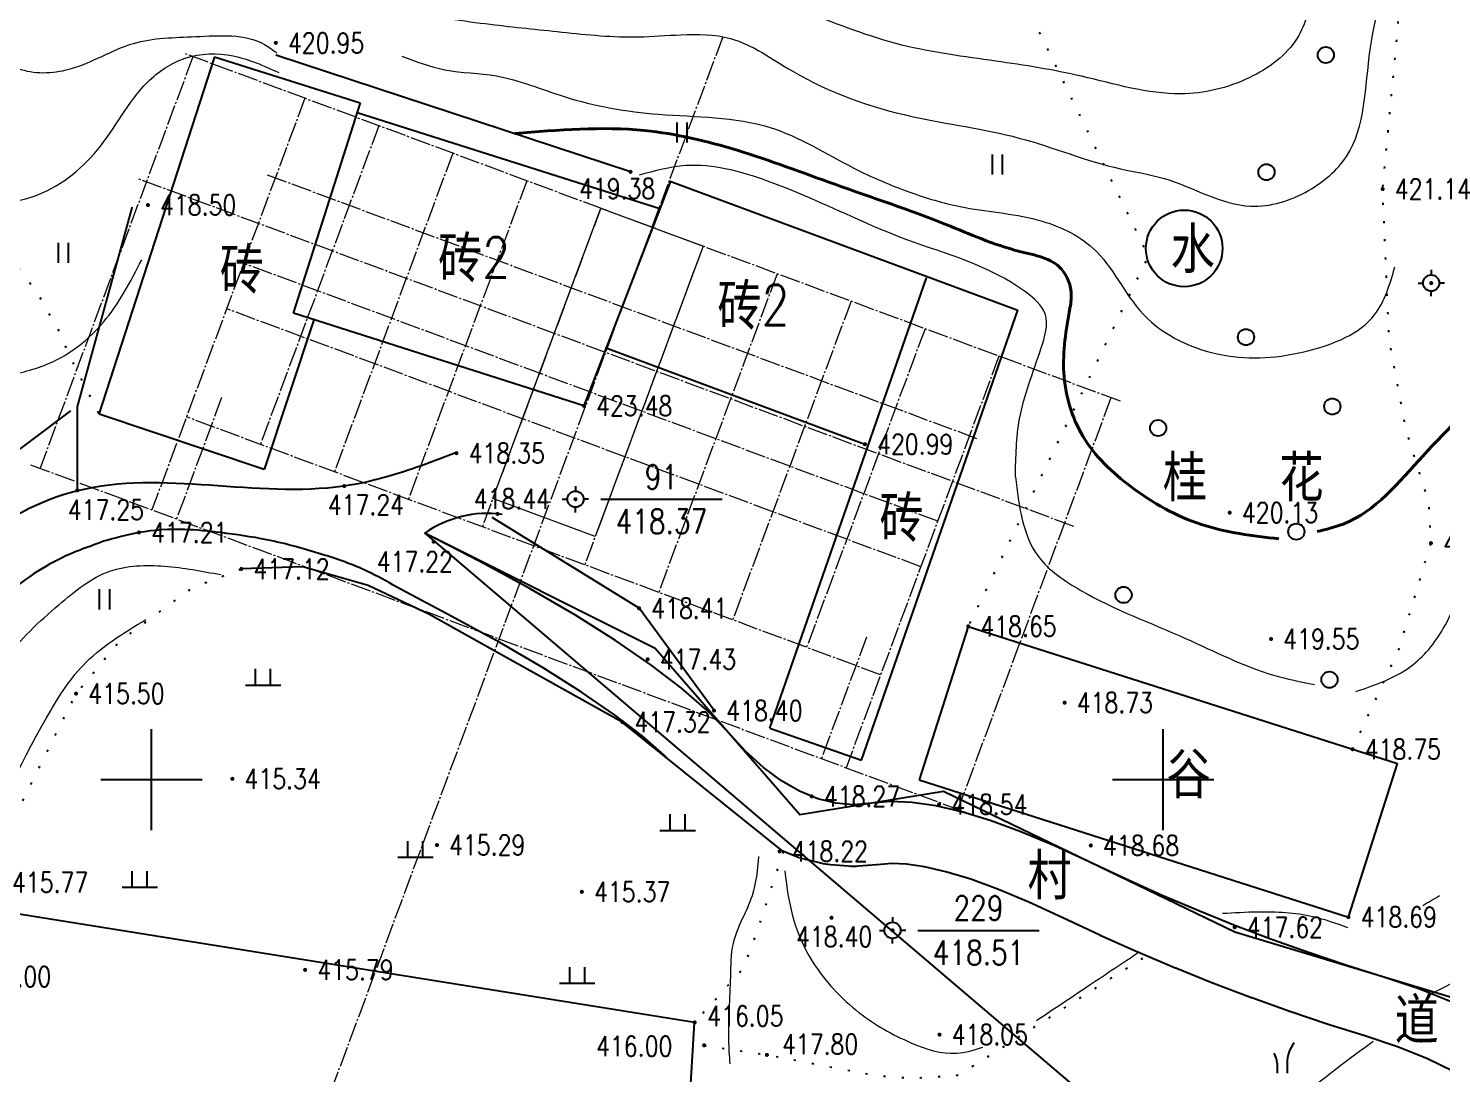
# Model space of a CAD drawing. Extents: x 396834 to 397278, y 241901 to 242133.
# Drawn here: x 396893.9 to 396963.8, y 241985.5 to 242037.1 of the extents above; entities that cross this region are included whole.
import ezdxf
from ezdxf.enums import TextEntityAlignment as Align

# ---------------------------------------------------------------- set-up
doc = ezdxf.new("R2010")
doc.units = 0
doc.header["$LTSCALE"] = 0.5
doc.header["$PDSIZE"] = 0.2
for name, pattern in [('10411', [4.00000000001, 2, 2, 1e-11]), ('10421', [2.00000000001, 2, 1e-11]), ('1161', [1.6, 0, -1.6]), ('DOTE', [2.4200000000000004, 2, -0.2, 0.02, -0.2]), ('X3', [5, 4, -1])]:
    doc.linetypes.add(name, pattern=pattern)
doc.layers.add('GCD', color=1, linetype='Continuous')
doc.layers.add('地形图', color=252, linetype='Continuous')
doc.styles.add('textstyle4', font='', dxfattribs={"width": 0.8})
doc.styles.get('textstyle4').set_extended_font_data('rs')

# ---------------------------------------------------------------- blocks, each defined once
blk = doc.blocks.new('GC200')
at = {"linetype": 'Continuous', "const_width": 0.2, "flags": 128}
blk.add_lwpolyline([(-0.1, 0, 1), (0.1, 0, 1)], format="xyb", close=True, dxfattribs=at)
blk = doc.blocks.new('gc116')
for p, q in [((-1.3, 0), (-0.8, 0)), ((0, 1.3), (0, 0.8000000000000002)), ((1.3, 0), (0.8000000000000002, 0)), ((0, -1.3), (0, -0.8))]:
    blk.add_line(p, q)
blk.add_circle((0, 0), 0.8)
blk.add_point((0, 0))
blk = doc.blocks.new('gc121')
for p, q in [((-0.5, -1), (-0.5, 1)), ((0.5, -1), (0.5, 1))]:
    blk.add_line(p, q)
blk = doc.blocks.new('gc122')
blk.add_circle((0, 0), 0.8)
blk = doc.blocks.new('gc246')
for p, q in [((-0.5, 1), (-0.5, 0)), ((0.5, 1), (0.5, 0))]:
    blk.add_line(p, q)
for centre, radius, start, end in [((3.404491783752013, 1.105927875686796), 2.906422756023367, 139.331235276754, 182.0886722848685), ((-2.938418329314396, 0.8134745012056809), 2.445542007497905, 4.374291201075531, 29.02419726691174)]:
    blk.add_arc(centre, radius, start, end)

msp = doc.modelspace()

# ---------------------------------------------------------------- linework, layer by layer
at = {"color": 1, "linetype": 'DOTE', "lineweight": 20}
for p, q in [((396928.2349888918, 242036.7185914655), (396895.3995005449, 241948.3567300354)), ((396947.8887947993, 242018.698106745), (396901.5826156626, 242035.9055985365)), ((396902.0513016862, 242035.7314336398), (396894.4925451699, 242015.3904602144)), ((396907.5817967653, 242033.676287859), (396900.0230402489, 242013.3353144334)), ((396911.2375477498, 242032.317801665), (396905.385607221, 242016.569951271)), ((396914.8932987343, 242030.9593154709), (396909.0413582054, 242015.2114650768)), ((396945.5898181626, 242012.5114512317), (396899.2836390266, 242029.7189430252)), ((396940.8015773832, 242016.8511229063), (396905.7438628141, 242029.8786571777)), ((396918.5490497189, 242029.6008292768), (396912.6971091899, 242013.8529788826)), ((396922.2061923411, 242028.2461740168, 0.0011640215476825), (396916.3528601743, 242012.4944926883)), ((396927.2666097586, 242026.3613621987), (396921.4146692297, 242010.6135118041)), ((396938.8591444938, 242012.7722806102), (396904.5513275629, 242025.5211510482)), ((396930.9223607428, 242025.0028760041), (396925.0704202139, 242009.2550256098)), ((396938.0231529896, 242010.5225876967), (396903.7153360588, 242023.2714581348)), ((396934.5781117273, 242023.6443898097), (396928.7261711983, 242007.8965394156)), ((396938.2338627116, 242022.2859036152), (396932.3819221827, 242006.5380532214)), ((396941.889613696, 242020.9274174207), (396934.3308571795, 242000.5864439952)), ((396903.4709345882, 242018.8816668047), (396901.2416239104, 242012.882485702)), ((396947.4201087749, 242018.8722716395), (396939.8613522585, 241998.5312982142)), ((396936.0376731672, 242005.1795670272), (396901.7298562365, 242017.9284374653)), ((396894.0238591462, 242015.5646251111), (396940.3300382823, 241998.3571333175)), ((396935.3415841958, 242007.0384538294), (396933.112273518, 242001.0392727266))]:
    msp.add_line(p, q, dxfattribs=at)
at = {"color": 6, "linetype": 'Continuous', "lineweight": 20, "flags": 128}
msp.add_lwpolyline([(396922.2061923411, 242028.2461740168), (396927.2666097584, 242026.3613621985), (396921.9371639197, 242012.0195698749), (396916.8753548644, 242013.9005507592)], close=True, dxfattribs=at)
at = {"layer": '地形图', "linetype": 'Continuous'}
for p, q in [((396897.4096, 242018.0651), (396903.1254816526, 242035.7214991523)), ((396903.1225121344, 242035.7224400723), (396910.3179153936, 242033.4425080981)), ((396910.1661288961, 242032.9661033438), (396925.1305, 242028.2245)), ((396925.6525909773, 242029.5808348251), (396921.3773, 242018.4741)), ((396925.5961342979, 242029.6018142681, 0.0116623203516042), (396942.8250839489, 242023.1994935571, -3.547341365661973)), ((396930.5593824039, 242002.5371260754, 421.8937999999994), (396938.3013069227, 242024.8046014894, 421.8938000000005)), ((396908.0327, 242022.7258), (396905.5638, 242015.327)), ((396921.3773, 242018.4741), (396907.0144348246, 242023.050227712)), ((396935.0931744798, 242000.9608236261, 421.8937999999994), (396942.8250839489, 242023.1994935571, 421.8938000000005)), ((396922.4199983504, 242021.3505630844, 423.647), (396935.264, 242016.5777, 420.9938)), ((396905.5638, 242015.327), (396897.4096, 242018.0651)), ((396922.2077, 242013.86), (396928.2077, 242013.86)), ((396940.3685, 242007.5754, 418.6496), (396937.9427187427, 241999.9863652265, 418.6942)), ((396900, 241997.5), (396900, 242002.5)), ((396930.5593824039, 242002.5371260754, 421.8937999999994), (396935.0931744798, 242000.9608236261, 421.8937999999993)), ((396950, 241997.5), (396950, 242002.5)), ((396959.1616, 241993.2039, 418.6942), (396961.5873812573, 242000.7929347735, 418.6496)), ((396897.5, 242000), (396902.5, 242000)), ((396947.5, 242000), (396952.5, 242000)), ((396937.8785, 241992.5493), (396943.8785, 241992.5493))]:
    msp.add_line(p, q, dxfattribs=at)
at = {"layer": '地形图', "color": 6, "linetype": 'Continuous'}
msp.add_line((396910.3179153936, 242033.4425080981), (396907.0075479511, 242023.0524219269), dxfattribs=at)
at = {"layer": '地形图', "color": 3, "linetype": 'Continuous'}
for p, q in [((396905.1471809234, 242004.6718913146), (396905.1471809234, 242005.4713362818)), ((396905.8882511635, 242004.6718913146), (396905.8882511635, 242005.4713362818)), ((396904.6419060614, 242004.6718913147), (396906.3935273531, 242004.6718913147)), ((396925.6401931696, 241997.4885408942), (396925.6401931696, 241998.2879858613)), ((396926.3812634097, 241997.4885408942), (396926.3812634097, 241998.2879858613)), ((396925.1349183077, 241997.4885408942), (396926.8865395993, 241997.4885408942)), ((396912.6779255974, 241996.1656848841), (396912.6779255974, 241996.9651298512)), ((396913.4189958374, 241996.1656848841), (396913.4189958374, 241996.9651298512)), ((396912.1726507354, 241996.1656848841), (396913.924272027, 241996.1656848841)), ((396899.0537561864, 241994.6774710726), (396899.0537561864, 241995.4769160397)), ((396899.7948264265, 241994.6774710726), (396899.7948264265, 241995.4769160397)), ((396898.5484813245, 241994.6774710726), (396900.3001026161, 241994.6774710726)), ((396920.6759200869, 241989.937236212), (396920.6759200869, 241990.7366811791)), ((396921.416990327, 241989.937236212), (396921.416990327, 241990.7366811791)), ((396920.170645225, 241989.937236212), (396921.9222665166, 241989.937236212))]:
    msp.add_line(p, q, dxfattribs=at)
at = {"layer": '地形图', "linetype": '10411'}
msp.add_line((396926.8481, 241987.9979), (396891.0288, 241993.741), dxfattribs=at)
at = {"layer": '地形图', "linetype": '10421'}
msp.add_line((396924.2614404453, 241945.9194295942), (396926.8481, 241987.9979), dxfattribs=at)
at = {"layer": '地形图', "linetype": '1161', "flags": 128}
for points, elevation in [([(396959.3672, 242001.5026), (396961.6661753758, 242006.4596203813), (396963.2382, 242011.6861), (396963.1383207105, 242013.6850035411), (396961.9869261612, 242017.3641927574), (396961.1700665695, 242021.81599349), (396960.8517, 242029.1883), (396961.5333240113, 242036.3970321934), (396962.3257751754, 242045.5665881039), (396962.5576, 242050.7628), (396962.7019304712, 242061.0384001877)], 418.7457), ([(396937.2443059181, 242054.4826370214), (396938.2625, 242053.0865), (396940.8761, 242043.1011), (396949.2664, 242025.8738), (396940.3685, 242007.5754)], 429.7577), ([(396892.3873, 241994.6445), (396893.5014851163, 241998.6683217891), (396896.2766, 242004.2511), (396898.4114846525, 242006.8306330272), (396902.031311505, 242009.4883878244), (396904.442, 242010.4137)], 415.7714), ([(396931.2245269977, 241996.447487379), (396930.0687490278, 241992.9299217914), (396929.260615815, 241990.6746468671), (396926.8481, 241987.9979)], 418.2202), ([(396927.317, 241986.8652), (396930.4201, 241986.3943), (396935.9486155483, 241985.3566532606), (396937.648482958, 241985.245281337), (396939.8908656297, 241985.3921468302), (396949.1643687164, 241991.2840501792)], 415.9954)]:
    msp.add_lwpolyline(points, dxfattribs=dict(at, elevation=elevation))
at = {"layer": '地形图', "linetype": 'X3', "const_width": 0.1, "elevation": 417.2465, "flags": 128}
msp.add_lwpolyline([(396896.3358, 242014.2982), (396896.3412430885, 242018.4473126188), (396899.0493773677, 242028.2993744008)], dxfattribs=at)
at = {"layer": '地形图', "linetype": '1161', "flags": 128}
msp.add_lwpolyline([(396886.1237, 242025.629), (396887.7627242786, 242026.6938407195), (396888.732807062, 242026.7606855339), (396890.9071320702, 242026.8943759307), (396891.8103151838, 242026.3930371345), (396893.5163232361, 242025.1898220266), (396894.3191520281, 242024.1202980837), (396895.4564907296, 242022.1149398265), (396895.8913568874, 242021.0454158836), (396897.4096, 242018.0651)], dxfattribs=at)
at = {"layer": '地形图', "linetype": 'Continuous', "const_width": 0.1, "flags": 128}
for points, elevation in [([(396963.2015, 242024.5419, 1), (396963.3015, 242024.5419, 1)], 420.8385), ([(396920.9077, 242013.86, 1), (396921.0077, 242013.86, 1)], 418.3673), ([(396936.5785, 241992.5493, 1), (396936.6785, 241992.5493, 1)], 418.5077)]:
    msp.add_lwpolyline(points, format="xyb", close=True, dxfattribs=dict(at, elevation=elevation))
at = {"layer": '地形图', "color": 6, "linetype": 'Continuous', "flags": 128}
for points in [[(396964.3162905308, 241988.9895484379), (396962.687470527, 241989.6488251666), (396960.915448596, 241990.2394512325), (396959.074593639, 241990.8152627969), (396957.239274557, 241991.4300960212), (396955.4094913499, 241992.0839509054), (396953.5852440177, 241992.7768274495), (396951.7665325605, 241993.5087256534), (396949.9533569781, 241994.2796455173), (396948.1457172708, 241995.0895870409), (396946.3436134384, 241995.9385502245), (396944.6012483288, 241996.7436772164), (396942.9728247901, 241997.4221101649), (396941.4583428222, 241997.9738490701), (396940.0578024251, 241998.3988939319), (396938.7712035989, 241998.6972447505), (396937.5985463435, 241998.8689015257), (396936.5398306589, 241998.9138642575), (396935.5950565452, 241998.8321329461), (396934.7068652118, 241998.7604628046), (396933.8178978686, 241998.8356090462), (396932.9281545153, 241999.057571671), (396932.0376351521, 241999.426350679), (396931.1463397789, 241999.9419460701), (396930.2542683958, 242000.6043578445), (396929.3614210027, 242001.413586002), (396928.4677975996, 242002.3696305426), (396927.4519282801, 242003.4237887061), (396926.1923431376, 242004.527357732), (396924.689042172, 242005.6803376205), (396922.9420253836, 242006.8827283714), (396920.9512927722, 242008.1345299848), (396918.7168443378, 242009.4357424607), (396916.2386800804, 242010.7863657991), (396913.5168, 242012.1864), (396979.4979, 241955.9845)], [(396973.874, 241979.1702), (396968.2899401738, 241988.0142482944), (396953.5409570182, 241992.4646541705), (396939.1462698585, 241999.4124462786), (396932.0438432318, 241998.2518196136), (396924.8917519674, 242006.4874414716), (396913.5168, 242012.1864)]]:
    msp.add_lwpolyline(points, dxfattribs=at)
at = {"layer": '地形图', "linetype": 'Continuous', "flags": 128}
msp.add_lwpolyline([(396925.4717390618, 242001.0737895659), (396925.3406015919, 242001.2098697013), (396924.2530903457, 242002.1626784366), (396922.8913192193, 242003.2071098296), (396921.2613195031, 242004.3289631488), (396919.3682312804, 242005.5193645507), (396917.2161115481, 242006.7726335911), (396914.8080831096, 242008.0850322341), (396912.1236163759, 242009.515277218)], dxfattribs=at)
for points, elevation in [([(396940.3685, 242007.5754), (396961.5873812573, 242000.7929347735)], 418.6496), ([(396937.9427187427, 241999.9863652265), (396959.1616, 241993.2039)], 418.6942)]:
    msp.add_lwpolyline(points, dxfattribs=dict(at, elevation=elevation))
at = {"layer": '地形图', "color": 6, "linetype": 'Continuous', "flags": 128}
msp.add_lwpolyline([(396964.347247226, 241985.5706405239), (396963.068883369, 241986.1970169003), (396961.6297872042, 241986.779501527), (396959.9758819631, 241987.3307585565), (396958.1621165285, 241987.8980966341, -0.0050240906923143), (396958.1036807871, 241987.9170217558), (396956.2683617051, 241988.5318549801, -0.0049871386418533), (396956.2107434745, 241988.5517984843), (396954.3809602674, 241989.2056533685, -0.0049466700657082), (396954.3242138266, 241989.2265665077), (396952.4999664944, 241989.9194430518, -0.0049028683984436), (396952.4441417109, 241989.9412748712), (396950.6254302537, 241990.6731730752, -0.0048559269817782), (396950.5705724522, 241990.6958708192), (396948.7573968699, 241991.4667906831, -0.0048060471569495), (396948.7035467498, 241991.4903002013), (396946.8959070425, 241992.3002417249, -0.0047534362679377), (396946.8431006437, 241992.32450787), (396945.0512230863, 241993.1686535005), (396943.3719971273, 241993.9446046129), (396941.8613827305, 241994.5739559793), (396940.4906683691, 241995.0733190996), (396939.2678683471, 241995.4444221878), (396938.2036520757, 241995.6912044708), (396937.3115875671, 241995.8217873126), (396936.6069796956, 241995.8517113944), (396935.8584908775, 241995.786960496, -0.0014440560347301), (396935.8408969942, 241995.7854896502), (396934.9527056609, 241995.7138195087, -0.0412356862899069), (396934.4494073038, 241995.7147792484), (396933.5604399606, 241995.78992549, -0.0400580202846927), (396933.0780612024, 241995.8699531987), (396932.1883178492, 241996.0919158235, -0.0370515497328938), (396931.7586983339, 241996.2335948407), (396931.2057692916, 241996.4625720333, -0.0329689925509435)], format="xyb", dxfattribs=at)
at = {"layer": '地形图', "linetype": '10421'}
for points in [[(396923.6804, 242030.04, 419.3822), (396906.1461, 242035.8134007028, 0)], [(396896.0074915232, 242018.2339480458, 0), (396890.1380758483, 242013.8356419062, 0), (396885.6963, 242010.1629, 417.9876), (396882.4112, 242003.1561, 417.8528)], [(396927.8069, 242003.4111, 418.4046), (396924.1009, 242008.4694, 0), (396916.8471808428, 242012.9604800124, 0)], [(396931.2245269977, 241996.447487379, 418.2202), (396923.2685, 242002.8456, 0), (396917.2938, 242006.1691, 417.2331), (396913.7061237187, 242008.1828880991, 0), (396910.708661675, 242009.5922554811, 0), (396907.4907973871, 242010.5171529215, 0), (396904.442, 242010.4137, 417.122)]]:
    msp.add_polyline3d(points, dxfattribs=at)
at = {"layer": '地形图', "linetype": 'Continuous'}
msp.add_circle((396951.0448369108, 242026.2562305851), 1.892621416686395, dxfattribs=at)
msp.add_arc((396916.6195588733, 242007.7056679292, 417.4949), 5.450144265661964, 82.54127048106581, 124.7013214531992, dxfattribs=at)
at = {"layer": '地形图', "color": 6, "linetype": 'Continuous', "lineweight": 20}
for points, knots in [([(396900.4215241665, 242038.7193354708), (396901.5250991771, 242038.867385426), (396903.1982518036, 242039.0918469888), (396905.5639245987, 242038.9985915695), (396907.7729146413, 242040.0782444796), (396910.3340974636, 242039.0116277341), (396913.2763680914, 242037.7910146118), (396916.6054480751, 242037.3269590036), (396920.3551484247, 242036.9440588531), (396923.5134796428, 242036.6098045983), (396926.2739088002, 242036.8584851542), (396929.0263733758, 242036.8346745398), (396932.4196832665, 242034.3174783568), (396937.2373500505, 242032.6393549184), (396942.8870018616, 242031.9679066425), (396946.8881410221, 242030.2782852278), (396950.8305692063, 242029.7075038907), (396953.773031376, 242027.8300252509), (396957.1550373216, 242028.8737054175), (396960.0490766069, 242031.3486514169), (396959.9139239497, 242036.5403408785), (396961.7262238902, 242041.4697615555), (396960.9924456783, 242047.3307486956), (396961.5618849903, 242053.9982310274), (396961.6699402046, 242059.3743947747), (396961.7300867262, 242062.3669162472)], [0, 0, 0, 0, 3.340157777803256, 5.06408146706092, 7.021842102584415, 10.34929687380014, 12.7075774217782, 16.71871511804526, 20.274920202577, 24.07824122096832, 26.16594808565161, 28.63224196643229, 32.07526153891597, 38.40305558723752, 43.80244336769756, 49.05333961098159, 51.27124297122271, 55.74538586239536, 58.7085786744911, 61.22511518513073, 66.643134086158, 72.9580986897331, 76.91461126656186, 84.06371571087283, 93.03899223817893, 93.03899223817893, 93.03899223817893, 93.03899223817893]), ([(396889.5752381175, 242040.6957769353), (396889.9600041808, 242039.6274612894), (396890.7274839138, 242037.4965285363), (396892.9453561839, 242034.8223830467), (396896.341803727, 242034.9296352839), (396898.9343202972, 242036.670323743), (396902.2625811711, 242036.674646436), (396904.8856949443, 242036.9143639054), (396906.0028338724, 242036.0612419228), (396906.2021423192, 242035.909036666)], [0, 0, 0, 0, 3.443977850869903, 6.869585063000157, 9.403655033963922, 12.83086174254721, 15.918983334369, 19.34410354905103, 20.08787421727402, 20.08787421727402, 20.08787421727402, 20.08787421727402]), ([(396957.4491002564, 242039.0163096305), (396957.254357628, 242038.1821853423), (396956.8204303484, 242036.3235820876), (396954.208207459, 242034.4151351557), (396950.3673268892, 242033.5212324703), (396946.1942688001, 242034.8328089913), (396941.6093143686, 242035.5523230715), (396936.9537595831, 242036.1341269859), (396933.9428052551, 242037.3178461355), (396932.3971353186, 242037.9255069977)], [0, 0, 0, 0, 2.503386133218663, 5.578067537747403, 9.05145595751693, 14.03009174765068, 18.34565679593296, 23.05016246741164, 28.01275745917894, 28.01275745917894, 28.01275745917894, 28.01275745917894]), ([(396887.133076727, 242032.4375743295), (396887.2849822097, 242031.5647445077), (396887.6428125883, 242029.5086961018), (396890.948067456, 242028.3787304105), (396894.4758146795, 242028.5410220294), (396897.6629911873, 242031.0077204339), (396899.1367250009, 242034.1651007509), (396901.6444355146, 242035.8966389832), (396904.0997447957, 242035.9437360793), (396905.5554025008, 242035.2806995791), (396906.2881858678, 242034.9469246009)], [0, 0, 0, 0, 2.504166951477545, 5.898845730658531, 9.08250321864255, 13.0042812175648, 17.17363248118527, 19.38002041602022, 21.74866990568038, 24.14978840721198, 24.14978840721198, 24.14978840721198, 24.14978840721198]), ([(396912.3676187046, 242035.7633563784), (396913.0710438173, 242035.4957231381), (396914.5791474928, 242034.9219326009), (396917.4022947417, 242034.9253580147), (396920.760945464, 242033.4719334333), (396925.2971128233, 242032.7079317716), (396930.4153094092, 242032.811526478), (396934.2035839055, 242030.3690657903), (396937.3255056237, 242029.0376712088), (396940.3712045219, 242028.1126446804), (396943.544025575, 242027.9493461126), (396947.1126497303, 242026.369474542), (396948.676996064, 242022.5512973779), (396952.8833258321, 242020.619230101), (396956.9692808273, 242020.9322451774), (396960.602900207, 242022.3771840875), (396961.209946383, 242024.4871969859), (396961.457324323, 242025.3470502643)], [0, 0, 0, 0, 2.242218315342457, 4.807189309889708, 8.312523507702505, 13.05343801402469, 18.59913848226983, 23.1947958996842, 26.21215820747831, 28.81032953166063, 32.67395579580926, 35.74973670066101, 39.87594766915508, 44.27006923743838, 48.49222927418062, 52.23802754976469, 54.8143681036235, 54.8143681036235, 54.8143681036235, 54.8143681036235]), ([(396963.2036501981, 241989.3892195483), (396964.0810987857, 241989.8276048979), (396966.3285886757, 241990.9504816739), (396967.9129947347, 241995.168163604), (396968.7251831236, 241999.2654206482), (396969.1873909819, 242003.2671984053), (396971.9350688783, 242005.0194273336), (396974.81168749, 242006.3025388711), (396976.9347023334, 242010.4479071237), (396978.1641477017, 242015.4003045661), (396978.9166982539, 242021.0982226909), (396979.1403982841, 242026.4223888918), (396979.0681227917, 242029.9353721444), (396979.0316753099, 242031.7069186128)], [0, 0, 0, 0, 2.868919168068892, 7.348426924582597, 12.49307469707636, 16.00007690952859, 18.47445688581959, 21.78189524676501, 25.27278376563668, 31.77695726487497, 37.21924896072544, 42.44332997242365, 47.75773607153646, 47.75773607153646, 47.75773607153646, 47.75773607153646]), ([(396942.6997524129, 242014.9721695763), (396942.720623301, 242015.9443098911), (396942.7677582616, 242018.1397984194), (396943.7686108089, 242020.5835486321), (396944.5026787748, 242023.0286240378), (396941.8364650457, 242025.3397411781), (396936.9140080395, 242026.530381647), (396931.6322318978, 242029.3712233422), (396926.9738728926, 242030.654708932), (396924.867902336, 242030.0858899601), (396924.1021417741, 242029.8790593687)], [0, 0, 0, 0, 2.871278891661458, 6.484516455155641, 8.224544665099726, 9.676930218464914, 16.08335678689296, 23.55558318208514, 27.67080247795517, 30.02212999606776, 30.02212999606776, 30.02212999606776, 30.02212999606776]), ([(396892.6844653402, 242019.9197381412), (396893.463694309, 242020.0949324731), (396895.3347060501, 242020.5155927218), (396897.8966090117, 242022.5401697404), (396898.9651649368, 242024.616587904), (396899.5218741902, 242025.6983854762)], [0, 0, 0, 0, 2.380479640554375, 5.715785134360993, 9.343425077241506, 9.343425077241506, 9.343425077241506, 9.343425077241506]), ([(396942.6997524129, 242014.9721695763), (396942.8726540164, 242013.5281491554), (396943.1582365417, 242011.1430527157), (396946.796663267, 242008.6834503344), (396950.8339541245, 242007.2262313847), (396954.5795286505, 242005.2797042838), (396956.8020679682, 242004.8361189918), (396957.4818365238, 242004.7004474511)], [0, 0, 0, 0, 4.108610682140674, 6.786214770887341, 12.48955919944776, 17.19748860367315, 19.2718747984558, 19.2718747984558, 19.2718747984558, 19.2718747984558]), ([(396886.6498464091, 241996.9812827997), (396887.2030855246, 241997.4128161996), (396888.9605785545, 241998.7836826502), (396891.0873690016, 242001.8534594274), (396892.4008153671, 242005.9749593981), (396895.2036332584, 242008.4754265093), (396897.7319118688, 242010.5715842715), (396900.7097867992, 242010.6396718294), (396902.507706472, 242010.3038701589), (396903.4258068278, 242010.1323944039)], [0, 0, 0, 0, 2.10011571287032, 6.671507174137451, 10.96183462690601, 14.76487812109703, 17.78212839003966, 20.48291733963929, 23.30121792543975, 23.30121792543975, 23.30121792543975, 23.30121792543975]), ([(396959.5268031799, 242004.3521235693), (396960.4802651186, 242004.6765405017), (396962.2338613097, 242005.2732043787), (396964.1647726435, 242007.642074353), (396964.7468254871, 242009.5061151931), (396965.0807472397, 242010.5755091337)], [0, 0, 0, 0, 2.963309245312347, 5.450084155957336, 8.796654843604836, 8.796654843604836, 8.796654843604836, 8.796654843604836]), ([(396891.1735910195, 241995.7068513028), (396892.3067519724, 241998.178600273), (396893.8751710097, 242001.5997719351), (396896.5766988227, 242005.9957499931), (396898.6079445464, 242007.2339014662), (396899.729007413, 242007.9172484506)], [0, 0, 0, 0, 8.188921055434957, 11.33436485472887, 15.20857564204659, 15.20857564204659, 15.20857564204659, 15.20857564204659]), ([(396930.0069404294, 241996.2002945212), (396929.945453862, 241995.5419668647), (396929.8044018957, 241994.0317441535), (396928.6132908354, 241992.2318951514), (396928.6415336662, 241989.7427613985), (396928.4553393238, 241987.7746097445), (396928.5561459209, 241986.3426274141), (396928.5834530921, 241985.9547223781)], [0, 0, 0, 0, 1.965045280323059, 4.507870786794073, 6.160467987327722, 9.29550715904762, 10.46026525657073, 10.46026525657073, 10.46026525657073, 10.46026525657073]), ([(396931.3000495418, 241995.4895950481), (396931.4079731323, 241994.6601808097), (396931.6109125147, 241993.100551332), (396932.7537907586, 241990.5965222871), (396934.7685959504, 241988.4454268088), (396937.2808489443, 241987.0086188324), (396939.4842492202, 241986.277823428), (396940.6658733465, 241986.6368749481), (396941.0953447617, 241986.7673753002)], [0, 0, 0, 0, 2.496510503498785, 4.694435171453156, 8.148518836820097, 11.10327163116701, 13.42448890357218, 14.74987994756039, 14.74987994756039, 14.74987994756039, 14.74987994756039]), ([(396959.13157979, 241992.6806171552), (396958.5625632725, 241992.8836225831), (396957.1313768248, 241993.3942204451), (396955.0053223622, 241993.4947965481), (396953.5142902235, 241993.4083500572), (396952.9325162067, 241993.3746201857)], [0, 0, 0, 0, 1.805945012963583, 4.542300527646457, 6.29311308588411, 6.29311308588411, 6.29311308588411, 6.29311308588411]), ([(396943.7462164507, 241988.0918606289), (396944.6294065441, 241988.68475919), (396946.3188783368, 241989.8189265707), (396948.0131123252, 241990.9459672368), (396948.8216667296, 241991.4838349107)], [0, 0, 0, 0, 3.191230879255479, 6.10456864798345, 6.10456864798345, 6.10456864798345, 6.10456864798345]), ([(396945.8609408269, 241965.2845695099), (396946.384327868, 241967.1985601048), (396947.4254249863, 241971.0057810273), (396950.0289183184, 241976.8157647628), (396954.2244757813, 241982.5159821481), (396958.2756913288, 241985.5111631743), (396960.390861426, 241987.0749697079)], [0, 0, 0, 0, 5.946126979202814, 11.82775876911598, 19.01661423516718, 26.87058900223908, 26.87058900223908, 26.87058900223908, 26.87058900223908])]:
    msp.add_open_spline(points, degree=3, knots=knots, dxfattribs=at)
at = {"layer": '地形图', "color": 6, "linetype": 'Continuous', "lineweight": 40}
for points, knots in [([(396945.3583811047, 242023.1192805449), (396945.4138426204, 242023.3894962959), (396945.5622478442, 242024.1125459371), (396944.992062729, 242025.7006349454), (396942.255486493, 242026.1434468234), (396938.7276366737, 242027.7497472877), (396933.9766660845, 242029.3023262206), (396929.1314540141, 242031.1673945605), (396923.8159323795, 242032.4245135325), (396920.1074061485, 242032.1102564333), (396917.9628559266, 242031.9285292215)], [0, 0, 0, 0, 0.8263831405666371, 2.211255380082473, 4.464109928549895, 8.332409600068917, 14.17007724210733, 19.28854433415701, 23.96426356178631, 30.375688447805, 30.375688447805, 30.375688447805, 30.375688447805]), ([(396955.7289952553, 242011.8973002678), (396954.4258011847, 242012.0520581866), (396951.8080797746, 242012.3629198813), (396948.4691540743, 242014.2484222329), (396945.8101217497, 242016.7448565467), (396944.8511639052, 242020.0891117563), (396945.208880319, 242022.2261850185), (396945.384827262, 242023.2773291448)], [0, 0, 0, 0, 3.900144442650072, 7.83420661586328, 11.29587940930335, 14.57742707545074, 17.75385861240191, 17.75385861240191, 17.75385861240191, 17.75385861240191]), ([(396966.7050422397, 242019.8366062318), (396965.404243121, 242018.607411509), (396962.8609132179, 242016.2040829318), (396960.1900711915, 242012.8770251754), (396958.05008518, 242012.368548393), (396957.6119147328, 242012.2644357969)], [0, 0, 0, 0, 5.437446327429454, 10.63132626901944, 11.96860672683068, 11.96860672683068, 11.96860672683068, 11.96860672683068])]:
    msp.add_open_spline(points, degree=3, knots=knots, dxfattribs=at)
at = {"layer": '地形图', "linetype": 'Continuous'}
for points, knots in [([(396915.0821363031, 242016.1633464478), (396913.9247779347, 242015.7207773276), (396912.111243392, 242015.0272891145), (396905.9086783497, 242013.6503799434), (396896.3488864558, 242016.620560774), (396885.8698175135, 242007.5114271925), (396883.8763268698, 241998.8993182687), (396880.0587965122, 241985.6757975139), (396874.5557070153, 241971.2017867955), (396867.2041114387, 241957.0956773102), (396863.9629909963, 241950.973032717), (396863.2544143727, 241949.6344947297)], [0, 0, 0, 0, 3.712346446645397, 5.817099265798221, 18.99248559499298, 30.89318526410769, 42.23780415483175, 45.28292596041783, 72.2103542892252, 88.44984395193926, 92.99346632454281, 92.99346632454281, 92.99346632454281, 92.99346632454281]), ([(396912.1236163759, 242009.515277218), (396911.647789993, 242009.7877613581), (396910.4664088313, 242010.4642846478), (396908.2903512263, 242011.2020362025), (396905.8701266635, 242011.8740364969), (396903.5937993412, 242012.1958756735), (396901.4848924269, 242012.4232876177), (396899.5164554704, 242012.2995021338), (396898.2072645716, 242011.9405231887), (396897.6252300075, 242011.7809298445)], [0, 0, 0, 0, 1.642034622865394, 4.07684155404083, 6.861126102336502, 9.170184642670574, 10.96268984677981, 13.22148230311748, 15.0294776680571, 15.0294776680571, 15.0294776680571, 15.0294776680571]), ([(396897.6252300075, 242011.7809298444), (396897.1898689827, 242011.6097474007), (396897.0499017348, 242011.5522525809), (396896.6479983117, 242011.4146832952), (396896.3884294678, 242011.3198386959), (396895.611017765, 242010.9980164173), (396895.094415006, 242010.7335897522), (396893.4888933105, 242009.7551544723), (396892.4354608373, 242008.8743145786), (396891.028403817, 242007.3474367147), (396890.5834087766, 242006.7960454134), (396889.6836472059, 242005.5227218541), (396889.256178903, 242004.7967665621), (396888.494892975, 242003.2671734461), (396888.1614923478, 242002.4660557678), (396887.3113054226, 242000.12379888), (396886.8661098414, 241998.5073032194), (396886.1841102245, 241995.9926796621), (396885.9514630814, 241995.1390608028), (396885.4696580144, 241993.449482588), (396885.2223197308, 241992.6097507279), (396884.4910378822, 241990.1879719347), (396883.9912734643, 241988.6100494161), (396882.4283458443, 241983.8958044361), (396881.3015500783, 241980.7790040968), (396878.9774274341, 241974.8486113567), (396877.7923220073, 241972.0302316095), (396875.4428844224, 241966.8051841224), (396874.2913263359, 241964.3933308654), (396872.1616884952, 241960.1084194283), (396871.1957991137, 241958.2227885209), (396870.2205744658, 241956.3476459644)], [19.10474205359188, 19.10474205359188, 19.10474205359188, 19.10474205359188, 19.70106256516748, 19.70106256516748, 20.75662641665867, 20.75662641665867, 22.86775411964104, 22.86775411964104, 27.438330039114, 27.438330039114, 29.78628565937169, 29.78628565937169, 32.67697830505318, 32.67697830505318, 35.56767095073467, 35.56767095073467, 40.7927292468073, 40.7927292468073, 43.38330289891729, 43.38330289891729, 45.97387655102729, 45.97387655102729, 50.86892114494371, 50.86892114494371, 60.65901033277653, 60.65901033277653, 69.69085294569784, 69.69085294569784, 77.59667803332773, 77.59667803332773, 83.90534607598241, 83.90534607598241, 83.90534607598241, 83.90534607598241])]:
    msp.add_open_spline(points, degree=3, knots=knots, dxfattribs=at)
at = {"layer": '地形图', "color": 6, "linetype": 'Continuous', "lineweight": 20}
msp.add_open_spline([(396963.6610034658, 241994.2516055899), (396963.3866330118, 241994.0888149351), (396963.1122625578, 241993.9260242804), (396962.8378921039, 241993.7632336257)], degree=3, dxfattribs=at)

# ---------------------------------------------------------------- block references
at = {"layer": '地形图', "color": 3, "linetype": 'Continuous'}
ref = msp.add_blockref('GC200', (396906.1461, 242036.4132, 420.9472), dxfattribs=dict(at, xscale=0.5, yscale=0.5, zscale=0.5))
ref.add_attrib('height', '420.95', dxfattribs={"layer": 'GCD', "linetype": 'Continuous', "height": 1, "style": 'textstyle4', "width": 0.8}).set_placement((396906.7461, 242036.4132, 420.9472), align=Align.MIDDLE_LEFT)
at = {"layer": '地形图', "linetype": 'Continuous', "xscale": 0.5, "yscale": 0.5}
for name, p in [('gc122', (396958.0427848062, 242035.8159722747)), ('gc121', (396926.2355753932, 242031.9849426257)), ('gc121', (396941.816956758, 242030.4008771633)), ('gc122', (396955.1079796664, 242030.0248811091)), ('gc121', (396895.6570259627, 242026.0350475025)), ('gc116', (396963.2515, 242024.5419, 420.8385)), ('gc122', (396954.0958699945, 242021.8676746158)), ('gc122', (396958.3644411774, 242018.4423830918)), ('gc122', (396949.7553452022, 242017.3760505745)), ('gc116', (396920.9577, 242013.86, 418.3673)), ('gc122', (396956.5857010975, 242012.2576520337)), ('gc121', (396897.6880062284, 242008.904652283)), ('gc122', (396948.047755265, 242009.129742241)), ('gc122', (396958.2221408921, 242004.935499163)), ('gc116', (396936.6285, 241992.5493, 418.5077)), ('gc246', (396955.8826143543, 241985.4849707403))]:
    msp.add_blockref(name, p, dxfattribs=at)
at = {"layer": '地形图', "color": 3, "linetype": 'Continuous'}
ref = msp.add_blockref('GC200', (396923.6804, 242030.04, 419.3822), dxfattribs=dict(at, xscale=0.5, yscale=0.5, zscale=0.5))
ref.add_attrib('height', '419.38', dxfattribs={"layer": 'GCD', "linetype": 'Continuous', "height": 1, "style": 'textstyle4', "width": 0.8}).set_placement((396921.1311893401, 242029.2082698154, 419.3822), align=Align.MIDDLE_LEFT)
ref = msp.add_blockref('GC200', (396960.8517, 242029.1883, 421.1399), dxfattribs=dict(at, xscale=0.5, yscale=0.5, zscale=0.5))
ref.add_attrib('height', '421.14', dxfattribs={"layer": 'GCD', "linetype": 'Continuous', "height": 1, "style": 'textstyle4', "width": 0.8}).set_placement((396961.4517, 242029.1883, 421.1399), align=Align.MIDDLE_LEFT)
ref = msp.add_blockref('GC200', (396899.8236, 242028.3978, 418.5036), dxfattribs=dict(at, xscale=0.5, yscale=0.5, zscale=0.5))
ref.add_attrib('height', '418.50', dxfattribs={"layer": 'GCD', "linetype": 'Continuous', "height": 1, "style": 'textstyle4', "width": 0.8}).set_placement((396900.4236, 242028.3978, 418.5036), align=Align.MIDDLE_LEFT)
ref = msp.add_blockref('GC200', (396921.3773, 242018.4741, 423.4801), dxfattribs=dict(at, xscale=0.5, yscale=0.5, zscale=0.5))
ref.add_attrib('height', '423.48', dxfattribs={"layer": 'GCD', "linetype": 'Continuous', "height": 1, "style": 'textstyle4', "width": 0.8}).set_placement((396921.9773, 242018.4741, 423.4801), align=Align.MIDDLE_LEFT)
ref = msp.add_blockref('GC200', (396935.264, 242016.5777, 420.9938), dxfattribs=dict(at, xscale=0.5, yscale=0.5, zscale=0.5))
ref.add_attrib('height', '420.99', dxfattribs={"layer": 'GCD', "linetype": 'Continuous', "height": 1, "style": 'textstyle4', "width": 0.8}).set_placement((396935.864, 242016.5777, 420.9938), align=Align.MIDDLE_LEFT)
ref = msp.add_blockref('GC200', (396915.075, 242016.1345, 418.3482), dxfattribs=dict(at, xscale=0.5, yscale=0.5, zscale=0.5))
ref.add_attrib('height', '418.35', dxfattribs={"layer": 'GCD', "linetype": 'Continuous', "height": 1, "style": 'textstyle4', "width": 0.8}).set_placement((396915.675, 242016.1345, 418.3482), align=Align.MIDDLE_LEFT)
ref = msp.add_blockref('GC200', (396896.3358, 242014.2982, 417.2465), dxfattribs=dict(at, xscale=0.5, yscale=0.5, zscale=0.5))
ref.add_attrib('height', '417.25', dxfattribs={"layer": 'GCD', "linetype": 'Continuous', "height": 1, "style": 'textstyle4', "width": 0.8}).set_placement((396895.863923916, 242013.3352464873, 417.2465), align=Align.MIDDLE_LEFT)
ref = msp.add_blockref('GC200', (396909.5294, 242014.5065, 417.2366), dxfattribs=dict(at, xscale=0.5, yscale=0.5, zscale=0.5))
ref.add_attrib('height', '417.24', dxfattribs={"layer": 'GCD', "linetype": 'Continuous', "height": 1, "style": 'textstyle4', "width": 0.8}).set_placement((396908.7134303882, 242013.5831373329, 417.2366), align=Align.MIDDLE_LEFT)
ref = msp.add_blockref('GC200', (396917.1089, 242013.1338, 418.4364), dxfattribs=dict(at, xscale=0.5, yscale=0.5, zscale=0.5))
ref.add_attrib('height', '418.44', dxfattribs={"layer": 'GCD', "linetype": 'Continuous', "height": 1, "style": 'textstyle4', "width": 0.8}).set_placement((396915.9294120173, 242013.8778747221, 418.4364), align=Align.MIDDLE_LEFT)
ref = msp.add_blockref('GC200', (396953.2934, 242013.1957, 420.1277), dxfattribs=dict(at, xscale=0.5, yscale=0.5, zscale=0.5))
ref.add_attrib('height', '420.13', dxfattribs={"layer": 'GCD', "linetype": 'Continuous', "height": 1, "style": 'textstyle4', "width": 0.8}).set_placement((396953.8934, 242013.1957, 420.1277), align=Align.MIDDLE_LEFT)
ref = msp.add_blockref('GC200', (396899.3842, 242012.2151, 417.2105), dxfattribs=dict(at, xscale=0.5, yscale=0.5, zscale=0.5))
ref.add_attrib('height', '417.21', dxfattribs={"layer": 'GCD', "linetype": 'Continuous', "height": 1, "style": 'textstyle4', "width": 0.8}).set_placement((396899.9841999999, 242012.2151, 417.2105), align=Align.MIDDLE_LEFT)
ref = msp.add_blockref('GC200', (396963.2382, 242011.6861, 419.0869), dxfattribs=dict(at, xscale=0.5, yscale=0.5, zscale=0.5))
ref.add_attrib('height', '419.09', dxfattribs={"layer": 'GCD', "linetype": 'Continuous', "height": 1, "style": 'textstyle4', "width": 0.8}).set_placement((396963.8382, 242011.6861, 419.0869), align=Align.MIDDLE_LEFT)
ref = msp.add_blockref('GC200', (396913.9438, 242011.7613, 417.2192), dxfattribs=dict(at, xscale=0.5, yscale=0.5, zscale=0.5))
ref.add_attrib('height', '417.22', dxfattribs={"layer": 'GCD', "linetype": 'Continuous', "height": 1, "style": 'textstyle4', "width": 0.8}).set_placement((396911.132165621, 242010.7744271498, 417.2192), align=Align.MIDDLE_LEFT)
ref = msp.add_blockref('GC200', (396904.442, 242010.4137, 417.122), dxfattribs=dict(at, xscale=0.5, yscale=0.5, zscale=0.5))
ref.add_attrib('height', '417.12', dxfattribs={"layer": 'GCD', "linetype": 'Continuous', "height": 1, "style": 'textstyle4', "width": 0.8}).set_placement((396905.042, 242010.4137, 417.122), align=Align.MIDDLE_LEFT)
ref = msp.add_blockref('GC200', (396924.1009, 242008.4694, 418.4111), dxfattribs=dict(at, xscale=0.5, yscale=0.5, zscale=0.5))
ref.add_attrib('height', '418.41', dxfattribs={"layer": 'GCD', "linetype": 'Continuous', "height": 1, "style": 'textstyle4', "width": 0.8}).set_placement((396924.7009, 242008.4694, 418.4111), align=Align.MIDDLE_LEFT)
ref = msp.add_blockref('GC200', (396940.3685, 242007.5754, 418.6496), dxfattribs=dict(at, xscale=0.5, yscale=0.5, zscale=0.5))
ref.add_attrib('height', '418.65', dxfattribs={"layer": 'GCD', "linetype": 'Continuous', "height": 1, "style": 'textstyle4', "width": 0.8}).set_placement((396940.9685, 242007.5754, 418.6496), align=Align.MIDDLE_LEFT)
ref = msp.add_blockref('GC200', (396955.3355, 242006.9493, 419.5539), dxfattribs=dict(at, xscale=0.5, yscale=0.5, zscale=0.5))
ref.add_attrib('height', '419.55', dxfattribs={"layer": 'GCD', "linetype": 'Continuous', "height": 1, "style": 'textstyle4', "width": 0.8}).set_placement((396955.9355, 242006.9493, 419.5539), align=Align.MIDDLE_LEFT)
ref = msp.add_blockref('GC200', (396924.5246, 242005.9496, 417.4268), dxfattribs=dict(at, xscale=0.5, yscale=0.5, zscale=0.5))
ref.add_attrib('height', '417.43', dxfattribs={"layer": 'GCD', "linetype": 'Continuous', "height": 1, "style": 'textstyle4', "width": 0.8}).set_placement((396925.1246, 242005.9496, 417.4268), align=Align.MIDDLE_LEFT)
ref = msp.add_blockref('GC200', (396896.2766, 242004.2511, 415.501), dxfattribs=dict(at, xscale=0.5, yscale=0.5, zscale=0.5))
ref.add_attrib('height', '415.50', dxfattribs={"layer": 'GCD', "linetype": 'Continuous', "height": 1, "style": 'textstyle4', "width": 0.8}).set_placement((396896.8766, 242004.2511, 415.501), align=Align.MIDDLE_LEFT)
ref = msp.add_blockref('GC200', (396927.8069, 242003.4111, 418.4046), dxfattribs=dict(at, xscale=0.5, yscale=0.5, zscale=0.5))
ref.add_attrib('height', '418.40', dxfattribs={"layer": 'GCD', "linetype": 'Continuous', "height": 1, "style": 'textstyle4', "width": 0.8}).set_placement((396928.4069, 242003.4111, 418.4046), align=Align.MIDDLE_LEFT)
ref = msp.add_blockref('GC200', (396945.1311, 242003.8006, 418.7288), dxfattribs=dict(at, xscale=0.5, yscale=0.5, zscale=0.5))
ref.add_attrib('height', '418.73', dxfattribs={"layer": 'GCD', "linetype": 'Continuous', "height": 1, "style": 'textstyle4', "width": 0.8}).set_placement((396945.7311, 242003.8006, 418.7288), align=Align.MIDDLE_LEFT)
ref = msp.add_blockref('GC200', (396923.2685, 242002.8456, 417.3199), dxfattribs=dict(at, xscale=0.5, yscale=0.5, zscale=0.5))
ref.add_attrib('height', '417.32', dxfattribs={"layer": 'GCD', "linetype": 'Continuous', "height": 1, "style": 'textstyle4', "width": 0.8}).set_placement((396923.8685, 242002.8456, 417.3199), align=Align.MIDDLE_LEFT)
ref = msp.add_blockref('GC200', (396959.3672, 242001.5026, 418.7457), dxfattribs=dict(at, xscale=0.5, yscale=0.5, zscale=0.5))
ref.add_attrib('height', '418.75', dxfattribs={"layer": 'GCD', "linetype": 'Continuous', "height": 1, "style": 'textstyle4', "width": 0.8}).set_placement((396959.9672, 242001.5026, 418.7457), align=Align.MIDDLE_LEFT)
ref = msp.add_blockref('GC200', (396903.9997, 242000.0391, 415.3435), dxfattribs=dict(at, xscale=0.5, yscale=0.5, zscale=0.5))
ref.add_attrib('height', '415.34', dxfattribs={"layer": 'GCD', "linetype": 'Continuous', "height": 1, "style": 'textstyle4', "width": 0.8}).set_placement((396904.5997, 242000.0391, 415.3435), align=Align.MIDDLE_LEFT)
ref = msp.add_blockref('GC200', (396932.6334, 241999.1698, 418.271), dxfattribs=dict(at, xscale=0.5, yscale=0.5, zscale=0.5))
ref.add_attrib('height', '418.27', dxfattribs={"layer": 'GCD', "linetype": 'Continuous', "height": 1, "style": 'textstyle4', "width": 0.8}).set_placement((396933.2334, 241999.1698, 418.271), align=Align.MIDDLE_LEFT)
ref = msp.add_blockref('GC200', (396938.9283, 241998.7702, 418.5413), dxfattribs=dict(at, xscale=0.5, yscale=0.5, zscale=0.5))
ref.add_attrib('height', '418.54', dxfattribs={"layer": 'GCD', "linetype": 'Continuous', "height": 1, "style": 'textstyle4', "width": 0.8}).set_placement((396939.5283, 241998.7702, 418.5413), align=Align.MIDDLE_LEFT)
ref = msp.add_blockref('GC200', (396914.1096, 241996.7634, 415.2948), dxfattribs=dict(at, xscale=0.5, yscale=0.5, zscale=0.5))
ref.add_attrib('height', '415.29', dxfattribs={"layer": 'GCD', "linetype": 'Continuous', "height": 1, "style": 'textstyle4', "width": 0.8}).set_placement((396914.7096, 241996.7634, 415.2948), align=Align.MIDDLE_LEFT)
ref = msp.add_blockref('GC200', (396931.0464, 241996.4511, 418.2202), dxfattribs=dict(at, xscale=0.5, yscale=0.5, zscale=0.5))
ref.add_attrib('height', '418.22', dxfattribs={"layer": 'GCD', "linetype": 'Continuous', "height": 1, "style": 'textstyle4', "width": 0.8}).set_placement((396931.6464, 241996.4511, 418.2202), align=Align.MIDDLE_LEFT)
ref = msp.add_blockref('GC200', (396946.4248, 241996.7426, 418.68), dxfattribs=dict(at, xscale=0.5, yscale=0.5, zscale=0.5))
ref.add_attrib('height', '418.68', dxfattribs={"layer": 'GCD', "linetype": 'Continuous', "height": 1, "style": 'textstyle4', "width": 0.8}).set_placement((396947.0248, 241996.7426, 418.68), align=Align.MIDDLE_LEFT)
ref = msp.add_blockref('GC200', (396892.3873, 241994.6445, 415.7714), dxfattribs=dict(at, xscale=0.5, yscale=0.5, zscale=0.5))
ref.add_attrib('height', '415.77', dxfattribs={"layer": 'GCD', "linetype": 'Continuous', "height": 1, "style": 'textstyle4', "width": 0.8}).set_placement((396893.1052986723, 241994.9200760793, 415.7714), align=Align.MIDDLE_LEFT)
ref = msp.add_blockref('GC200', (396921.2738, 241994.4534, 415.3731), dxfattribs=dict(at, xscale=0.5, yscale=0.5, zscale=0.5))
ref.add_attrib('height', '415.37', dxfattribs={"layer": 'GCD', "linetype": 'Continuous', "height": 1, "style": 'textstyle4', "width": 0.8}).set_placement((396921.8738, 241994.4534, 415.3731), align=Align.MIDDLE_LEFT)
ref = msp.add_blockref('GC200', (396933.6116, 241993.1704, 418.3964), dxfattribs=dict(at, xscale=0.5, yscale=0.5, zscale=0.5))
ref.add_attrib('height', '418.40', dxfattribs={"layer": 'GCD', "linetype": 'Continuous', "height": 1, "style": 'textstyle4', "width": 0.8}).set_placement((396931.8573717559, 241992.2342588449, 418.3964), align=Align.MIDDLE_LEFT)
ref = msp.add_blockref('GC200', (396959.1616, 241993.2039, 418.6942), dxfattribs=dict(at, xscale=0.5, yscale=0.5, zscale=0.5))
ref.add_attrib('height', '418.69', dxfattribs={"layer": 'GCD', "linetype": 'Continuous', "height": 1, "style": 'textstyle4', "width": 0.8}).set_placement((396959.7616, 241993.2039, 418.6942), align=Align.MIDDLE_LEFT)
ref = msp.add_blockref('GC200', (396953.5356, 241992.7009, 417.6247), dxfattribs=dict(at, xscale=0.5, yscale=0.5, zscale=0.5))
ref.add_attrib('height', '417.62', dxfattribs={"layer": 'GCD', "linetype": 'Continuous', "height": 1, "style": 'textstyle4', "width": 0.8}).set_placement((396954.1356, 241992.7009, 417.6247), align=Align.MIDDLE_LEFT)
ref = msp.add_blockref('GC200', (396891.3259, 241991.2013, 414.9971), dxfattribs=dict(at, xscale=0.5, yscale=0.5, zscale=0.5))
ref.add_attrib('height', '415.00', dxfattribs={"layer": 'GCD', "linetype": 'Continuous', "height": 1, "style": 'textstyle4', "width": 0.8}).set_placement((396891.2698423069, 241990.2650337162, 414.9971), align=Align.MIDDLE_LEFT)
ref = msp.add_blockref('GC200', (396907.597, 241990.5968, 415.7859), dxfattribs=dict(at, xscale=0.5, yscale=0.5, zscale=0.5))
ref.add_attrib('height', '415.79', dxfattribs={"layer": 'GCD', "linetype": 'Continuous', "height": 1, "style": 'textstyle4', "width": 0.8}).set_placement((396908.197, 241990.5968, 415.7859), align=Align.MIDDLE_LEFT)
ref = msp.add_blockref('GC200', (396926.8481, 241987.9979, 416.0545), dxfattribs=dict(at, xscale=0.5, yscale=0.5, zscale=0.5))
ref.add_attrib('height', '416.05', dxfattribs={"layer": 'GCD', "linetype": 'Continuous', "height": 1, "style": 'textstyle4', "width": 0.8}).set_placement((396927.4677486077, 241988.3158310345, 416.0545), align=Align.MIDDLE_LEFT)
ref = msp.add_blockref('GC200', (396938.9501, 241987.3961, 418.0511), dxfattribs=dict(at, xscale=0.5, yscale=0.5, zscale=0.5))
ref.add_attrib('height', '418.05', dxfattribs={"layer": 'GCD', "linetype": 'Continuous', "height": 1, "style": 'textstyle4', "width": 0.8}).set_placement((396939.5501, 241987.3961, 418.0511), align=Align.MIDDLE_LEFT)
ref = msp.add_blockref('GC200', (396927.317, 241986.8652, 415.9954), dxfattribs=dict(at, xscale=0.5, yscale=0.5, zscale=0.5))
ref.add_attrib('height', '416.00', dxfattribs={"layer": 'GCD', "linetype": 'Continuous', "height": 1, "style": 'textstyle4', "width": 0.8}).set_placement((396921.9777174978, 241986.8230307965, 415.9954), align=Align.MIDDLE_LEFT)
ref = msp.add_blockref('GC200', (396930.4201, 241986.3943, 417.8021), dxfattribs=dict(at, xscale=0.5, yscale=0.5, zscale=0.5))
ref.add_attrib('height', '417.80', dxfattribs={"layer": 'GCD', "linetype": 'Continuous', "height": 1, "style": 'textstyle4', "width": 0.8}).set_placement((396931.1622997654, 241986.9235488004, 417.8021), align=Align.MIDDLE_LEFT)

# ---------------------------------------------------------------- texts
at = {"layer": '地形图', "linetype": 'Continuous', "style": 'textstyle4', "width": 0.8}
for s, p in [('水', (396950.3741157468, 242025.256592336)), ('砖2', (396914.1659328567, 242024.8092499945)), ('砖', (396903.3777402899, 242024.2432549793)), ('砖2', (396927.9748265518, 242022.4631815925)), ('砖', (396935.9790008423, 242011.9702101915)), ('谷', (396950.1693174283, 241999.290363387, -418.6496)), ('村', (396943.2989202779, 241994.2907702857)), ('道', (396961.4445977968, 241987.160702069))]:
    msp.add_text(s, height=2, dxfattribs=at).set_placement(p)
at = {"layer": '地形图', "color": 6, "linetype": 'Continuous', "style": 'textstyle4', "width": 0.8}
msp.add_text('桂   花', height=2, dxfattribs=at).set_placement((396949.988670191, 242013.9655400852))
at = {"layer": '地形图', "linetype": 'Continuous', "style": 'textstyle4', "width": 0.8}
for s, p in [('91', (396925.2077, 242014.96)), ('418.37', (396925.2077, 242012.76)), ('229', (396940.8785, 241993.6493)), ('418.51', (396940.8785, 241991.4493))]:
    msp.add_text(s, height=1.2, dxfattribs=at).set_placement(p, align=Align.MIDDLE)

doc.saveas('drawing.dxf')
